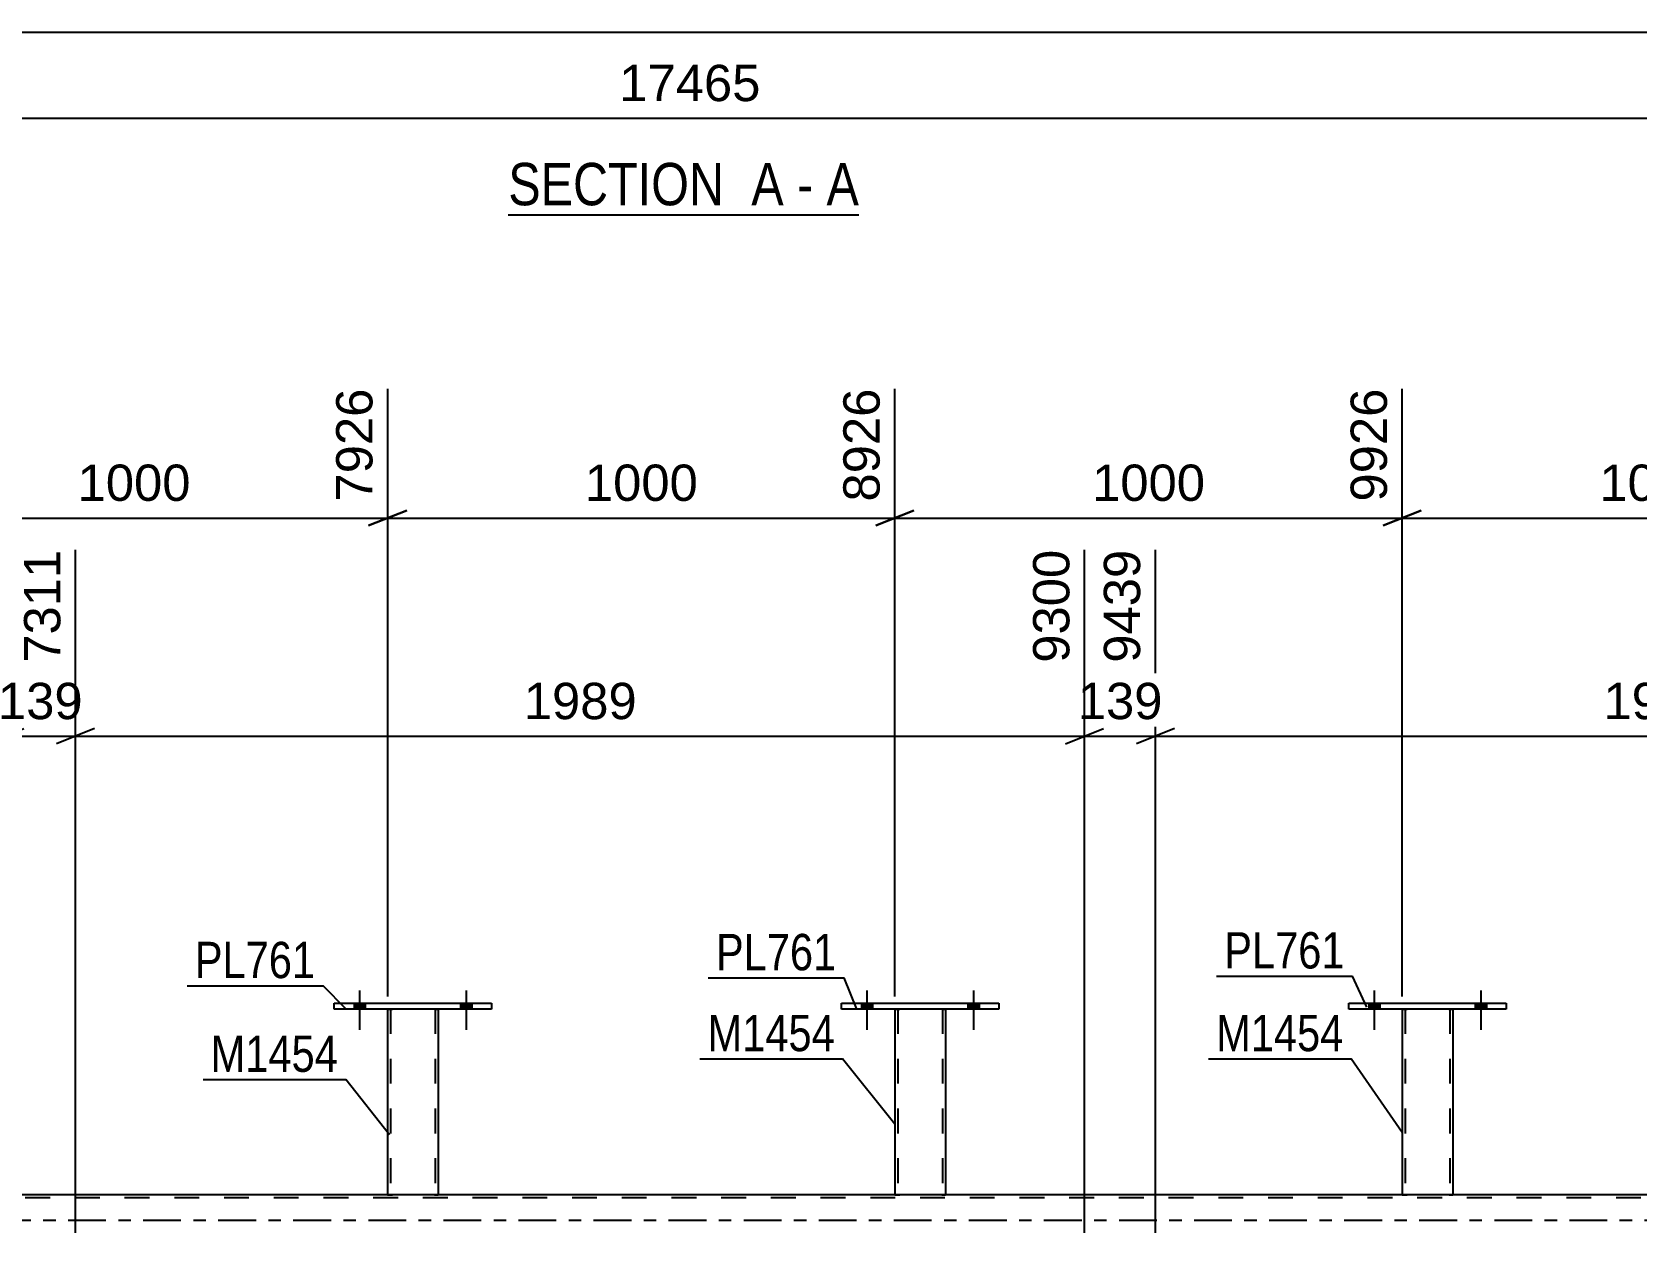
# Model space of a CAD drawing. Header units: millimetres. Extents: x -115 to 726, y -400 to 194.
# Drawn here: x 259.5 to 386.1, y -1 to 93.7 of the extents above; entities that cross this region are included whole.
import ezdxf

# ---------------------------------------------------------------- set-up
doc = ezdxf.new("R2010")
doc.units = ezdxf.units.MM
doc.linetypes.add('DXK_LINE_DOT2', pattern=[3.9198, 1.9599, -1.9599])
doc.linetypes.add('DXK_LINE_DOT3', pattern=[5.9187, 2.979, -0.9799, 0.9799, -0.9799])
doc.styles.add('Arial', font='arial.ttf', dxfattribs={"height": 0.2})
doc.styles.add('Arial Narrow', font='ARIALN.TTF', dxfattribs={"height": 0.2})

# ---------------------------------------------------------------- blocks, each defined once
blk = doc.blocks.new('Unknown-203724152-12 - 4735')
at = {"color": 6, "linetype": 'Continuous'}
blk.add_line((297.07, 79.28), (324.72, 79.28), dxfattribs=at)
at = {"color": 0, "linetype": 'Continuous'}
for points in [[(315.18, 80.03), (315.18, 83.53), (297.07, 83.53), (297.07, 80.03)], [(318.79, 80.03), (318.79, 83.53), (316.23, 83.53), (316.23, 80.03)], [(321.11, 80.03), (321.11, 83.53), (319.84, 83.53), (319.84, 80.03)], [(324.72, 80.03), (324.72, 83.53), (322.16, 83.53), (322.16, 80.03)]]:
    blk.add_wipeout(points, dxfattribs=at)
at = {"color": 7, "linetype": 'Continuous', "style": 'Arial Narrow'}
for s, p in [('SECTION ', (297.07, 80.03)), ('A', (316.23, 80.03)), ('A', (322.16, 80.03)), ('-', (319.84, 80.03))]:
    blk.add_text(s, height=3.34, dxfattribs=at).set_placement(p)
blk = doc.blocks.new('Bolt-203724152-2862 - 2793')
at = {"linetype": 'Continuous'}
for points in [[(324.91, 16.64), (325.79, 16.64), (325.79, 17.12), (324.91, 17.12)], [(333.31, 16.64), (334.19, 16.64), (334.19, 17.12), (333.31, 17.12)]]:
    blk.add_hatch(color=1, dxfattribs=at).paths.add_polyline_path(points)
at = {"color": 1, "linetype": 'Continuous'}
for p, q in [((325.35, 18.12), (325.35, 15)), ((333.75, 18.12), (333.75, 15)), ((324.91, 17.12), (324.91, 16.64)), ((325.79, 17.12), (325.79, 16.64)), ((333.31, 17.12), (333.31, 16.64)), ((334.19, 17.12), (334.19, 16.64))]:
    blk.add_line(p, q, dxfattribs=at)
blk = doc.blocks.new('Bolt-203724152-2860 - 2793')
at = {"linetype": 'Continuous'}
for points in [[(364.91, 16.64), (365.79, 16.64), (365.79, 17.12), (364.91, 17.12)], [(373.31, 16.64), (374.19, 16.64), (374.19, 17.12), (373.31, 17.12)]]:
    blk.add_hatch(color=1, dxfattribs=at).paths.add_polyline_path(points)
at = {"color": 1, "linetype": 'Continuous'}
for p, q in [((365.35, 18.12), (365.35, 15)), ((373.75, 18.12), (373.75, 15)), ((364.91, 17.12), (364.91, 16.64)), ((365.79, 17.12), (365.79, 16.64)), ((373.31, 17.12), (373.31, 16.64)), ((374.19, 17.12), (374.19, 16.64))]:
    blk.add_line(p, q, dxfattribs=at)
blk = doc.blocks.new('Part-203724152-3240 - 2793')
at = {"color": 2, "linetype": 'Continuous'}
for p, q in [((283.35, 16.64), (283.35, 17.12)), ((283.35, 17.12), (295.75, 17.12)), ((295.75, 16.64), (283.35, 16.64)), ((295.75, 17.12), (295.75, 16.64))]:
    blk.add_line(p, q, dxfattribs=at)
blk = doc.blocks.new('Bolt-203724152-2859 - 2793')
at = {"linetype": 'Continuous'}
for points in [[(364.91, 16.64), (365.79, 16.64), (365.79, 17.12), (364.91, 17.12)], [(373.31, 16.64), (374.19, 16.64), (374.19, 17.12), (373.31, 17.12)]]:
    blk.add_hatch(color=1, dxfattribs=at).paths.add_polyline_path(points)
at = {"color": 1, "linetype": 'Continuous'}
for p, q in [((365.35, 18.12), (365.35, 15)), ((373.75, 18.12), (373.75, 15)), ((364.91, 17.12), (364.91, 16.64)), ((365.79, 17.12), (365.79, 16.64)), ((373.31, 17.12), (373.31, 16.64)), ((374.19, 17.12), (374.19, 16.64))]:
    blk.add_line(p, q, dxfattribs=at)
blk = doc.blocks.new('Bolt-203724152-2861 - 2793')
at = {"linetype": 'Continuous'}
for points in [[(324.91, 16.64), (325.79, 16.64), (325.79, 17.12), (324.91, 17.12)], [(333.31, 16.64), (334.19, 16.64), (334.19, 17.12), (333.31, 17.12)]]:
    blk.add_hatch(color=1, dxfattribs=at).paths.add_polyline_path(points)
at = {"color": 1, "linetype": 'Continuous'}
for p, q in [((325.35, 18.12), (325.35, 15)), ((333.75, 18.12), (333.75, 15)), ((324.91, 17.12), (324.91, 16.64)), ((325.79, 17.12), (325.79, 16.64)), ((333.31, 17.12), (333.31, 16.64)), ((334.19, 17.12), (334.19, 16.64))]:
    blk.add_line(p, q, dxfattribs=at)
blk = doc.blocks.new('Bolt-203724152-2863 - 2793')
at = {"linetype": 'Continuous'}
for points in [[(284.91, 16.64), (285.79, 16.64), (285.79, 17.12), (284.91, 17.12)], [(293.31, 16.64), (294.19, 16.64), (294.19, 17.12), (293.31, 17.12)]]:
    blk.add_hatch(color=1, dxfattribs=at).paths.add_polyline_path(points)
at = {"color": 1, "linetype": 'Continuous'}
for p, q in [((285.35, 18.12), (285.35, 15)), ((293.75, 18.12), (293.75, 15)), ((284.91, 17.12), (284.91, 16.64)), ((285.79, 17.12), (285.79, 16.64)), ((293.31, 17.12), (293.31, 16.64)), ((294.19, 17.12), (294.19, 16.64))]:
    blk.add_line(p, q, dxfattribs=at)
blk = doc.blocks.new('Bolt-203724152-2864 - 2793')
at = {"linetype": 'Continuous'}
for points in [[(284.91, 16.64), (285.79, 16.64), (285.79, 17.12), (284.91, 17.12)], [(293.31, 16.64), (294.19, 16.64), (294.19, 17.12), (293.31, 17.12)]]:
    blk.add_hatch(color=1, dxfattribs=at).paths.add_polyline_path(points)
at = {"color": 1, "linetype": 'Continuous'}
for p, q in [((285.35, 18.12), (285.35, 15)), ((293.75, 18.12), (293.75, 15)), ((284.91, 17.12), (284.91, 16.64)), ((285.79, 17.12), (285.79, 16.64)), ((293.31, 17.12), (293.31, 16.64)), ((294.19, 17.12), (294.19, 16.64))]:
    blk.add_line(p, q, dxfattribs=at)
blk = doc.blocks.new('Part-203724152-3260 - 2793')
at = {"color": 2, "linetype": 'Continuous'}
for p, q in [((363.35, 16.64), (363.35, 17.12)), ((363.35, 17.12), (375.75, 17.12)), ((375.75, 16.64), (363.35, 16.64)), ((375.75, 17.12), (375.75, 16.64))]:
    blk.add_line(p, q, dxfattribs=at)
blk = doc.blocks.new('Part-203724152-3235 - 2793')
at = {"color": 7, "linetype": 'DXK_LINE_DOT2'}
for p, q in [((287.55, 16.65), (287.55, 16.65)), ((287.55, 16.65), (287.55, 16.64)), ((287.55, 16.64), (287.55, 16.65)), ((287.58, 16.65), (287.55, 16.65)), ((287.55, 16.65), (287.58, 16.65)), ((287.69, 16.65), (287.58, 16.65)), ((287.58, 16.65), (287.69, 16.65)), ((287.84, 16.65), (287.69, 16.65)), ((287.69, 16.65), (287.84, 16.65)), ((287.79, 16.65), (287.79, 16.65)), ((287.79, 16.65), (287.79, 2)), ((287.8, 16.65), (287.79, 16.65)), ((287.79, 16.65), (287.8, 16.65)), ((287.86, 16.65), (287.8, 16.65)), ((287.8, 16.65), (287.86, 16.65)), ((291.25, 16.65), (287.84, 16.65)), ((291.25, 16.65), (287.84, 16.65)), ((291.16, 16.65), (287.86, 16.65)), ((287.86, 16.65), (287.93, 16.65)), ((291.24, 16.65), (287.93, 16.65)), ((291.24, 16.65), (291.16, 16.65)), ((291.29, 16.65), (291.24, 16.65)), ((291.24, 16.65), (291.29, 16.65)), ((291.25, 16.65), (291.41, 16.65)), ((291.41, 16.65), (291.25, 16.65)), ((291.31, 16.65), (291.29, 16.65)), ((291.29, 16.65), (291.31, 16.65)), ((291.31, 16.65), (291.31, 16.65)), ((291.31, 16.65), (291.31, 2)), ((291.41, 16.65), (291.51, 16.65)), ((291.51, 16.65), (291.41, 16.65)), ((291.51, 16.65), (291.55, 16.65)), ((291.55, 16.65), (291.51, 16.65)), ((291.55, 16.65), (291.55, 16.65)), ((291.55, 16.65), (291.55, 16.64)), ((291.55, 16.64), (291.55, 16.65)), ((287.55, 2), (287.58, 2)), ((287.58, 2), (287.69, 2)), ((287.69, 2), (287.84, 2)), ((287.8, 2), (287.79, 2)), ((287.79, 2), (287.8, 2)), ((287.86, 2), (287.8, 2)), ((287.8, 2), (287.84, 2)), ((291.25, 2), (287.84, 2)), ((287.84, 2), (287.86, 2)), ((291.16, 2), (287.86, 2)), ((287.86, 2), (287.93, 2)), ((291.29, 2), (287.93, 2)), ((291.24, 2), (291.16, 2)), ((291.29, 2), (291.24, 2)), ((291.25, 2), (291.41, 2)), ((291.31, 2), (291.29, 2)), ((291.29, 2), (291.31, 2)), ((291.41, 2), (291.51, 2)), ((291.51, 2), (291.55, 2))]:
    blk.add_line(p, q, dxfattribs=at)
at = {"color": 2, "linetype": 'Continuous'}
for p, q in [((287.55, 16.64), (287.55, 2)), ((291.55, 16.64), (291.55, 2)), ((287.58, 2), (287.55, 2)), ((287.69, 2), (287.58, 2)), ((287.84, 2), (287.69, 2)), ((291.25, 2), (287.84, 2)), ((291.41, 2), (291.25, 2)), ((291.51, 2), (291.41, 2)), ((291.55, 2), (291.51, 2))]:
    blk.add_line(p, q, dxfattribs=at)
blk = doc.blocks.new('Part-203724152-3245 - 2793')
at = {"color": 7, "linetype": 'DXK_LINE_DOT2'}
for p, q in [((327.55, 16.65), (327.55, 16.65)), ((327.55, 16.65), (327.55, 16.64)), ((327.55, 16.64), (327.55, 16.65)), ((327.58, 16.65), (327.55, 16.65)), ((327.55, 16.65), (327.58, 16.65)), ((327.69, 16.65), (327.58, 16.65)), ((327.58, 16.65), (327.69, 16.65)), ((327.84, 16.65), (327.69, 16.65)), ((327.69, 16.65), (327.84, 16.65)), ((327.79, 16.65), (327.79, 16.65)), ((327.79, 16.65), (327.79, 2)), ((327.8, 16.65), (327.79, 16.65)), ((327.79, 16.65), (327.8, 16.65)), ((327.86, 16.65), (327.8, 16.65)), ((327.8, 16.65), (327.86, 16.65)), ((331.25, 16.65), (327.84, 16.65)), ((331.25, 16.65), (327.84, 16.65)), ((331.16, 16.65), (327.86, 16.65)), ((327.86, 16.65), (327.93, 16.65)), ((331.24, 16.65), (327.93, 16.65)), ((331.24, 16.65), (331.16, 16.65)), ((331.29, 16.65), (331.24, 16.65)), ((331.24, 16.65), (331.29, 16.65)), ((331.25, 16.65), (331.41, 16.65)), ((331.41, 16.65), (331.25, 16.65)), ((331.31, 16.65), (331.29, 16.65)), ((331.29, 16.65), (331.31, 16.65)), ((331.31, 16.65), (331.31, 16.65)), ((331.31, 16.65), (331.31, 2)), ((331.41, 16.65), (331.51, 16.65)), ((331.51, 16.65), (331.41, 16.65)), ((331.51, 16.65), (331.55, 16.65)), ((331.55, 16.65), (331.51, 16.65)), ((331.55, 16.65), (331.55, 16.65)), ((331.55, 16.65), (331.55, 16.64)), ((331.55, 16.64), (331.55, 16.65)), ((327.55, 2), (327.58, 2)), ((327.58, 2), (327.69, 2)), ((327.69, 2), (327.84, 2)), ((327.8, 2), (327.79, 2)), ((327.79, 2), (327.8, 2)), ((327.86, 2), (327.8, 2)), ((327.8, 2), (327.84, 2)), ((331.25, 2), (327.84, 2)), ((327.84, 2), (327.86, 2)), ((331.16, 2), (327.86, 2)), ((327.86, 2), (327.93, 2)), ((331.29, 2), (327.93, 2)), ((331.24, 2), (331.16, 2)), ((331.29, 2), (331.24, 2)), ((331.25, 2), (331.41, 2)), ((331.31, 2), (331.29, 2)), ((331.29, 2), (331.31, 2)), ((331.41, 2), (331.51, 2)), ((331.51, 2), (331.55, 2))]:
    blk.add_line(p, q, dxfattribs=at)
at = {"color": 2, "linetype": 'Continuous'}
for p, q in [((327.55, 16.64), (327.55, 2)), ((331.55, 16.64), (331.55, 2)), ((327.58, 2), (327.55, 2)), ((327.69, 2), (327.58, 2)), ((327.84, 2), (327.69, 2)), ((331.25, 2), (327.84, 2)), ((331.41, 2), (331.25, 2)), ((331.51, 2), (331.41, 2)), ((331.55, 2), (331.51, 2))]:
    blk.add_line(p, q, dxfattribs=at)
blk = doc.blocks.new('Part-203724152-3250 - 2793')
at = {"color": 2, "linetype": 'Continuous'}
for p, q in [((323.35, 16.64), (323.35, 17.12)), ((323.35, 17.12), (335.75, 17.12)), ((335.75, 16.64), (323.35, 16.64)), ((335.75, 17.12), (335.75, 16.64))]:
    blk.add_line(p, q, dxfattribs=at)
blk = doc.blocks.new('Part-203724152-3255 - 2793')
at = {"color": 7, "linetype": 'DXK_LINE_DOT2'}
for p, q in [((367.55, 16.65), (367.55, 16.65)), ((367.55, 16.65), (367.55, 16.64)), ((367.55, 16.64), (367.55, 16.65)), ((367.58, 16.65), (367.55, 16.65)), ((367.55, 16.65), (367.58, 16.65)), ((367.69, 16.65), (367.58, 16.65)), ((367.58, 16.65), (367.69, 16.65)), ((367.84, 16.65), (367.69, 16.65)), ((367.69, 16.65), (367.84, 16.65)), ((367.79, 16.65), (367.79, 16.65)), ((367.79, 16.65), (367.79, 2)), ((367.8, 16.65), (367.79, 16.65)), ((367.79, 16.65), (367.8, 16.65)), ((367.86, 16.65), (367.8, 16.65)), ((367.8, 16.65), (367.86, 16.65)), ((371.25, 16.65), (367.84, 16.65)), ((371.25, 16.65), (367.84, 16.65)), ((371.16, 16.65), (367.86, 16.65)), ((367.86, 16.65), (367.93, 16.65)), ((371.24, 16.65), (367.93, 16.65)), ((371.24, 16.65), (371.16, 16.65)), ((371.29, 16.65), (371.24, 16.65)), ((371.24, 16.65), (371.29, 16.65)), ((371.25, 16.65), (371.41, 16.65)), ((371.41, 16.65), (371.25, 16.65)), ((371.31, 16.65), (371.29, 16.65)), ((371.29, 16.65), (371.31, 16.65)), ((371.31, 16.65), (371.31, 16.65)), ((371.31, 16.65), (371.31, 2)), ((371.41, 16.65), (371.51, 16.65)), ((371.51, 16.65), (371.41, 16.65)), ((371.51, 16.65), (371.55, 16.65)), ((371.55, 16.65), (371.51, 16.65)), ((371.55, 16.65), (371.55, 16.65)), ((371.55, 16.65), (371.55, 16.64)), ((371.55, 16.64), (371.55, 16.65)), ((367.55, 2), (367.58, 2)), ((367.58, 2), (367.69, 2)), ((367.69, 2), (367.84, 2)), ((367.8, 2), (367.79, 2)), ((367.79, 2), (367.8, 2)), ((367.86, 2), (367.8, 2)), ((367.8, 2), (367.84, 2)), ((371.25, 2), (367.84, 2)), ((367.84, 2), (367.86, 2)), ((371.16, 2), (367.86, 2)), ((367.86, 2), (367.93, 2)), ((371.29, 2), (367.93, 2)), ((371.24, 2), (371.16, 2)), ((371.29, 2), (371.24, 2)), ((371.25, 2), (371.41, 2)), ((371.31, 2), (371.29, 2)), ((371.29, 2), (371.31, 2)), ((371.41, 2), (371.51, 2)), ((371.51, 2), (371.55, 2))]:
    blk.add_line(p, q, dxfattribs=at)
at = {"color": 2, "linetype": 'Continuous'}
for p, q in [((367.55, 16.64), (367.55, 2)), ((371.55, 16.64), (371.55, 2)), ((367.58, 2), (367.55, 2)), ((367.69, 2), (367.58, 2)), ((367.84, 2), (367.69, 2)), ((371.25, 2), (367.84, 2)), ((371.41, 2), (371.25, 2)), ((371.51, 2), (371.41, 2)), ((371.55, 2), (371.51, 2))]:
    blk.add_line(p, q, dxfattribs=at)
blk = doc.blocks.new('Part-203724152-3405 - 2793')
at = {"color": 7, "linetype": 'DXK_LINE_DOT2'}
for p, q in [((633.32, 1.76), (-29.49, 1.76)), ((633.32, 2), (47.55, 2)), ((291.55, 2), (287.55, 2)), ((331.55, 2), (327.55, 2)), ((371.55, 2), (367.55, 2))]:
    blk.add_line(p, q, dxfattribs=at)
at = {"color": 2, "linetype": 'Continuous'}
for p, q in [((287.55, 2), (251.55, 2)), ((327.55, 2), (291.55, 2)), ((367.55, 2), (331.55, 2)), ((407.55, 2), (371.55, 2))]:
    blk.add_line(p, q, dxfattribs=at)
at = {"color": 7, "linetype": 'DXK_LINE_DOT3'}
blk.add_line((-39.49, 0), (633.32, 0), dxfattribs=at)
blk = doc.blocks.new('StraightDimension-203724152-3949 - 2793')
at = {"color": 7, "linetype": 'Continuous'}
for p, q in [((427.65, -1), (427.65, 55.08)), ((348.09, -1), (348.09, 52.86)), ((349.59, 38.76), (346.59, 37.56)), ((348.09, 38.16), (427.65, 38.16)), ((426.15, 37.56), (429.15, 38.76))]:
    blk.add_line(p, q, dxfattribs=at)
at = {"color": 0}
blk.add_wipeout([(392.92, 38.91), (392.92, 43.11), (382.82, 43.11), (382.82, 38.91)], dxfattribs=at)
at = {"color": 3, "style": 'Arial'}
blk.add_text('1989', height=2.865, dxfattribs=at).set_placement((383.42, 39.51))
at = {"color": 0, "linetype": 'Continuous'}
blk.add_wipeout([(427.05, 55.68), (422.85, 55.68), (422.85, 43.36), (427.05, 43.36)], dxfattribs=at)
at = {"color": 3, "linetype": 'Continuous', "style": 'Arial'}
blk.add_text('11428', height=2.865, rotation=90.0002, dxfattribs=at).set_placement((426.45, 43.96))
blk = doc.blocks.new('StraightDimension-203724152-4003 - 2793')
at = {"color": 7, "linetype": 'Continuous'}
for p, q in [((257.38, -1), (257.38, 52.86)), ((262.95, -1), (262.95, 52.86)), ((255.88, 37.56), (258.88, 38.76)), ((257.38, 38.16), (262.95, 38.16)), ((264.45, 38.76), (261.45, 37.56))]:
    blk.add_line(p, q, dxfattribs=at)
at = {"color": 0}
blk.add_wipeout([(264.1, 38.91), (264.1, 43.11), (256.23, 43.11), (256.23, 38.91)], dxfattribs=at)
at = {"color": 3, "style": 'Arial'}
blk.add_text('139', height=2.865, dxfattribs=at).set_placement((256.83, 39.51))
at = {"color": 0, "linetype": 'Continuous'}
blk.add_wipeout([(262.35, 53.46), (258.15, 53.46), (258.15, 43.36), (262.35, 43.36)], dxfattribs=at)
at = {"color": 3, "linetype": 'Continuous', "style": 'Arial'}
blk.add_text('7311', height=2.865, rotation=90.0002, dxfattribs=at).set_placement((261.75, 43.96))
blk = doc.blocks.new('StraightDimension-203724152-3804 - 2793')
at = {"color": 7, "linetype": 'Continuous'}
for p, q in [((287.56, 17.65), (287.56, 65.56)), ((327.55, 17.65), (327.55, 65.56)), ((289.06, 55.97), (286.06, 54.77)), ((326.05, 54.77), (329.05, 55.97)), ((287.56, 55.37), (327.55, 55.37))]:
    blk.add_line(p, q, dxfattribs=at)
at = {"color": 0}
blk.add_wipeout([(312.6, 56.12), (312.6, 60.32), (302.51, 60.32), (302.51, 56.12)], dxfattribs=at)
at = {"color": 3, "style": 'Arial'}
blk.add_text('1000', height=2.865, dxfattribs=at).set_placement((303.11, 56.72))
at = {"color": 0, "linetype": 'Continuous'}
blk.add_wipeout([(326.95, 66.16), (322.75, 66.16), (322.75, 56.07), (326.95, 56.07)], dxfattribs=at)
at = {"color": 3, "linetype": 'Continuous', "style": 'Arial'}
blk.add_text('8926', height=2.865, rotation=90.0002, dxfattribs=at).set_placement((326.35, 56.67))
blk = doc.blocks.new('StraightDimension-203724152-3766 - 2793')
at = {"color": 7, "linetype": 'Continuous'}
for p, q in [((407.55, 17.65), (407.55, 67.79)), ((367.55, 17.65), (367.55, 65.56)), ((369.05, 55.97), (366.05, 54.77)), ((406.05, 54.77), (409.05, 55.97)), ((367.55, 55.37), (407.55, 55.37))]:
    blk.add_line(p, q, dxfattribs=at)
at = {"color": 0}
blk.add_wipeout([(392.59, 56.12), (392.59, 60.32), (382.5, 60.32), (382.5, 56.12)], dxfattribs=at)
at = {"color": 3, "style": 'Arial'}
blk.add_text('1000', height=2.865, dxfattribs=at).set_placement((383.1, 56.72))
at = {"color": 0, "linetype": 'Continuous'}
blk.add_wipeout([(406.95, 68.39), (402.75, 68.39), (402.75, 56.07), (406.95, 56.07)], dxfattribs=at)
at = {"color": 3, "linetype": 'Continuous', "style": 'Arial'}
blk.add_text('10926', height=2.865, rotation=90.0002, dxfattribs=at).set_placement((406.35, 56.67))
blk = doc.blocks.new('StraightDimension-203724152-3774 - 2793')
at = {"color": 7, "linetype": 'Continuous'}
for p, q in [((247.55, 17.65), (247.55, 65.56)), ((287.56, 17.65), (287.56, 65.56)), ((249.05, 55.97), (246.05, 54.77)), ((286.06, 54.77), (289.06, 55.97)), ((247.55, 55.37), (287.56, 55.37))]:
    blk.add_line(p, q, dxfattribs=at)
at = {"color": 0}
blk.add_wipeout([(272.6, 56.12), (272.6, 60.32), (262.51, 60.32), (262.51, 56.12)], dxfattribs=at)
at = {"color": 3, "style": 'Arial'}
blk.add_text('1000', height=2.865, dxfattribs=at).set_placement((263.11, 56.72))
at = {"color": 0, "linetype": 'Continuous'}
blk.add_wipeout([(286.96, 66.16), (282.76, 66.16), (282.76, 56.07), (286.96, 56.07)], dxfattribs=at)
at = {"color": 3, "linetype": 'Continuous', "style": 'Arial'}
blk.add_text('7926', height=2.865, rotation=90.0002, dxfattribs=at).set_placement((286.36, 56.67))
blk = doc.blocks.new('StraightDimension-203724152-3796 - 2793')
at = {"color": 7, "linetype": 'Continuous'}
for p, q in [((327.55, 17.65), (327.55, 65.56)), ((367.55, 17.65), (367.55, 65.56)), ((329.05, 55.97), (326.05, 54.77)), ((366.05, 54.77), (369.05, 55.97)), ((327.55, 55.37), (367.55, 55.37))]:
    blk.add_line(p, q, dxfattribs=at)
at = {"color": 0}
blk.add_wipeout([(352.59, 56.12), (352.59, 60.32), (342.5, 60.32), (342.5, 56.12)], dxfattribs=at)
at = {"color": 3, "style": 'Arial'}
blk.add_text('1000', height=2.865, dxfattribs=at).set_placement((343.1, 56.72))
at = {"color": 0, "linetype": 'Continuous'}
blk.add_wipeout([(366.95, 66.16), (362.75, 66.16), (362.75, 56.07), (366.95, 56.07)], dxfattribs=at)
at = {"color": 3, "linetype": 'Continuous', "style": 'Arial'}
blk.add_text('9926', height=2.865, rotation=90.0002, dxfattribs=at).set_placement((366.35, 56.67))
blk = doc.blocks.new('StraightDimension-203724152-3967 - 2793')
at = {"color": 7, "linetype": 'Continuous'}
for p, q in [((342.51, -1), (342.51, 52.86)), ((348.09, -1), (348.09, 52.86)), ((341.01, 37.56), (344.01, 38.76)), ((342.51, 38.16), (348.09, 38.16)), ((349.59, 38.76), (346.59, 37.56))]:
    blk.add_line(p, q, dxfattribs=at)
at = {"color": 0}
blk.add_wipeout([(349.24, 38.91), (349.24, 43.11), (341.37, 43.11), (341.37, 38.91)], dxfattribs=at)
at = {"color": 3, "style": 'Arial'}
blk.add_text('139', height=2.865, dxfattribs=at).set_placement((341.97, 39.51))
at = {"color": 0, "linetype": 'Continuous'}
blk.add_wipeout([(347.49, 53.46), (343.29, 53.46), (343.29, 43.36), (347.49, 43.36)], dxfattribs=at)
at = {"color": 3, "linetype": 'Continuous', "style": 'Arial'}
blk.add_text('9439', height=2.865, rotation=90.0002, dxfattribs=at).set_placement((346.89, 43.96))
blk = doc.blocks.new('StraightDimension-203724152-3985 - 2793')
at = {"color": 7, "linetype": 'Continuous'}
for p, q in [((262.95, -1), (262.95, 52.86)), ((342.51, -1), (342.51, 52.86)), ((264.45, 38.76), (261.45, 37.56)), ((262.95, 38.16), (342.51, 38.16)), ((341.01, 37.56), (344.01, 38.76))]:
    blk.add_line(p, q, dxfattribs=at)
at = {"color": 0}
blk.add_wipeout([(307.78, 38.91), (307.78, 43.11), (297.69, 43.11), (297.69, 38.91)], dxfattribs=at)
at = {"color": 3, "style": 'Arial'}
blk.add_text('1989', height=2.865, dxfattribs=at).set_placement((298.29, 39.51))
at = {"color": 0, "linetype": 'Continuous'}
blk.add_wipeout([(341.91, 53.46), (337.71, 53.46), (337.71, 43.36), (341.91, 43.36)], dxfattribs=at)
at = {"color": 3, "linetype": 'Continuous', "style": 'Arial'}
blk.add_text('9300', height=2.865, rotation=90.0002, dxfattribs=at).set_placement((341.31, 43.96))
blk = doc.blocks.new('StraightDimension-203724152-5064 - 4735')
at = {"color": 7, "linetype": 'Continuous'}
blk.add_line((-32.17, 86.89), (654.92, 86.89), dxfattribs=at)
at = {"color": 0}
blk.add_wipeout([(317.53, 87.64), (317.53, 91.84), (305.22, 91.84), (305.22, 87.64)], dxfattribs=at)
at = {"color": 3, "style": 'Arial'}
blk.add_text('17465', height=2.865, dxfattribs=at).set_placement((305.82, 88.24))
blk = doc.blocks.new('StraightDimension-203724152-5795 - 4735')
at = {"color": 7, "linetype": 'Continuous'}
blk.add_line((-32.81, 93.68), (654.92, 93.68), dxfattribs=at)
blk = doc.blocks.new('Mark-203724152-3231 - 2793')
at = {"color": 0}
blk.add_wipeout([(283.65, 11.7), (283.65, 14.7), (273.6, 14.7), (273.6, 11.7)], dxfattribs=at)
blk.add_wipeout([(283.65, 11.7), (283.65, 14.7), (273.6, 14.7), (273.6, 11.7)], dxfattribs=at)
at = {"color": 30, "linetype": 'Continuous'}
for p in [(273, 11.1), (287.7, 6.74)]:
    blk.add_line(p, (284.25, 11.1), dxfattribs=at)
at = {"color": 3, "style": 'Arial Narrow'}
blk.add_text('M1454', height=2.863, dxfattribs=at).set_placement((273.6, 11.7))
blk = doc.blocks.new('Mark-203724152-3236 - 2793')
at = {"color": 0}
blk.add_wipeout([(281.86, 19.09), (281.86, 22.09), (272.35, 22.09), (272.35, 19.09)], dxfattribs=at)
blk.add_wipeout([(281.86, 19.09), (281.86, 22.09), (272.35, 22.09), (272.35, 19.09)], dxfattribs=at)
at = {"color": 30, "linetype": 'Continuous'}
for p in [(271.75, 18.49), (284.29, 16.64)]:
    blk.add_line(p, (282.46, 18.49), dxfattribs=at)
at = {"color": 3, "style": 'Arial Narrow'}
blk.add_text('PL761', height=2.863, dxfattribs=at).set_placement((272.35, 19.09))
blk = doc.blocks.new('Mark-203724152-3241 - 2793')
at = {"color": 0}
blk.add_wipeout([(322.83, 13.33), (322.83, 16.33), (312.78, 16.33), (312.78, 13.33)], dxfattribs=at)
blk.add_wipeout([(322.83, 13.33), (322.83, 16.33), (312.78, 16.33), (312.78, 13.33)], dxfattribs=at)
at = {"color": 30, "linetype": 'Continuous'}
for p in [(312.18, 12.73), (327.55, 7.58)]:
    blk.add_line(p, (323.43, 12.73), dxfattribs=at)
at = {"color": 3, "style": 'Arial Narrow'}
blk.add_text('M1454', height=2.863, dxfattribs=at).set_placement((312.78, 13.33))
blk = doc.blocks.new('Mark-203724152-3246 - 2793')
at = {"color": 0}
blk.add_wipeout([(322.94, 19.71), (322.94, 22.71), (313.44, 22.71), (313.44, 19.71)], dxfattribs=at)
blk.add_wipeout([(322.94, 19.71), (322.94, 22.71), (313.44, 22.71), (313.44, 19.71)], dxfattribs=at)
at = {"color": 30, "linetype": 'Continuous'}
for p in [(312.84, 19.11), (324.55, 16.65)]:
    blk.add_line(p, (323.54, 19.11), dxfattribs=at)
at = {"color": 3, "style": 'Arial Narrow'}
blk.add_text('PL761', height=2.863, dxfattribs=at).set_placement((313.44, 19.71))
blk = doc.blocks.new('Mark-203724152-3251 - 2793')
at = {"color": 0}
blk.add_wipeout([(362.93, 13.33), (362.93, 16.33), (352.88, 16.33), (352.88, 13.33)], dxfattribs=at)
blk.add_wipeout([(362.93, 13.33), (362.93, 16.33), (352.88, 16.33), (352.88, 13.33)], dxfattribs=at)
at = {"color": 30, "linetype": 'Continuous'}
for p in [(352.28, 12.73), (367.55, 6.93)]:
    blk.add_line(p, (363.53, 12.73), dxfattribs=at)
at = {"color": 3, "style": 'Arial Narrow'}
blk.add_text('M1454', height=2.863, dxfattribs=at).set_placement((352.88, 13.33))
blk = doc.blocks.new('Mark-203724152-3256 - 2793')
at = {"color": 0}
blk.add_wipeout([(363.02, 19.85), (363.02, 22.85), (353.52, 22.85), (353.52, 19.85)], dxfattribs=at)
blk.add_wipeout([(363.02, 19.85), (363.02, 22.85), (353.52, 22.85), (353.52, 19.85)], dxfattribs=at)
at = {"color": 30, "linetype": 'Continuous'}
for p in [(352.92, 19.25), (364.76, 16.81)]:
    blk.add_line(p, (363.62, 19.25), dxfattribs=at)
at = {"color": 3, "style": 'Arial Narrow'}
blk.add_text('PL761', height=2.863, dxfattribs=at).set_placement((353.52, 19.85))

msp = doc.modelspace()

# ---------------------------------------------------------------- block references
for name in ['StraightDimension-203724152-5064 - 4735', 'Unknown-203724152-12 - 4735', 'Bolt-203724152-2863 - 2793', 'Bolt-203724152-2864 - 2793', 'Bolt-203724152-2862 - 2793', 'Bolt-203724152-2861 - 2793', 'Bolt-203724152-2860 - 2793', 'Bolt-203724152-2859 - 2793', 'Part-203724152-3240 - 2793', 'Part-203724152-3235 - 2793', 'Part-203724152-3250 - 2793', 'Part-203724152-3245 - 2793', 'Part-203724152-3260 - 2793', 'Part-203724152-3255 - 2793', 'Part-203724152-3405 - 2793']:
    msp.add_blockref(name, (0, 0))

# ---------------------------------------------------------------- next in the draw order: block references
for name in ['StraightDimension-203724152-5795 - 4735', 'StraightDimension-203724152-3804 - 2793', 'StraightDimension-203724152-3949 - 2793', 'StraightDimension-203724152-4003 - 2793']:
    msp.add_blockref(name, (0, 0))

# ---------------------------------------------------------------- next in the draw order: block references
for name in ['StraightDimension-203724152-3766 - 2793', 'StraightDimension-203724152-3774 - 2793', 'Mark-203724152-3251 - 2793']:
    msp.add_blockref(name, (0, 0))

# ---------------------------------------------------------------- next in the draw order: block references
msp.add_blockref('StraightDimension-203724152-3796 - 2793', (0, 0))

# ---------------------------------------------------------------- next in the draw order: block references
for name in ['StraightDimension-203724152-3967 - 2793', 'Mark-203724152-3256 - 2793']:
    msp.add_blockref(name, (0, 0))

# ---------------------------------------------------------------- next in the draw order: block references
msp.add_blockref('StraightDimension-203724152-3985 - 2793', (0, 0))

# ---------------------------------------------------------------- next in the draw order: block references
for name in ['Mark-203724152-3236 - 2793', 'Mark-203724152-3241 - 2793', 'Mark-203724152-3231 - 2793']:
    msp.add_blockref(name, (0, 0))

# ---------------------------------------------------------------- next in the draw order: block references
msp.add_blockref('Mark-203724152-3246 - 2793', (0, 0))

doc.saveas('drawing.dxf')
